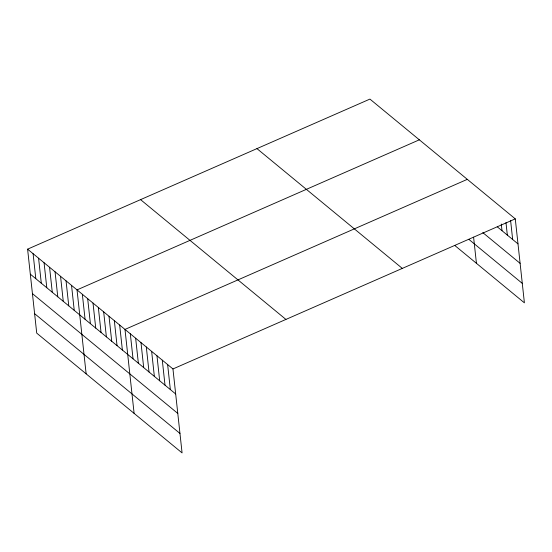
<?xml version="1.0" encoding="UTF-8"?>
<svg xmlns="http://www.w3.org/2000/svg" width="552" height="552" viewBox="0 0 552 552"><rect width="100%" height="100%" fill="white"/><g stroke="black" fill="none" stroke-linecap="round" stroke-linejoin="round"><path stroke-width="0.83" d="M27.6 249.159L172.955 368.95L182.077 452.909L36.722 333.125L27.6 249.159L369.923 99.091L515.278 218.875L524.4 302.841L455.11 245.743M419.341 139.822L77.025 289.89L86.14 373.849M467.309 179.352L124.987 329.42L134.108 413.379M172.955 368.95L515.278 218.875M497.269 226.81L517.997 243.887M482.8 232.599L520.108 263.345M468.986 239.464L522.289 283.383M256.956 148.619L402.311 268.403M140.567 199.638L285.922 319.422M30.319 274.171L175.674 393.962M32.43 293.63L177.785 413.413M34.61 313.667L179.966 433.451M510.586 220.324L512.663 239.499M505.977 222.601L507.336 235.104M501.285 224.043L502.009 230.715M473.595 237.174L476.431 263.311M167.629 364.555L170.347 389.567M162.295 360.166L165.013 385.179M156.968 355.771L159.687 380.783M151.641 351.376L154.353 376.388M146.308 346.987L149.026 372M140.981 342.592L143.692 367.604M135.647 338.203L138.366 363.216M130.32 333.808L133.039 358.821M119.66 325.024L122.378 350.037M114.333 320.636L117.045 345.649M108.999 316.241L111.718 341.253M103.672 311.852L106.384 336.865M98.339 307.457L101.057 332.47M93.012 303.069L95.731 328.081M87.678 298.673L90.397 323.686M82.351 294.278L85.07 319.291M71.532 285.363L74.244 310.376M66.04 280.837L68.758 305.849M60.547 276.31L63.266 301.323M55.055 271.791L57.774 296.803M49.563 267.265L52.281 292.277M44.077 262.738L46.789 287.751M38.585 258.212L41.296 283.224M33.092 253.685L35.811 278.698"/></g></svg>
